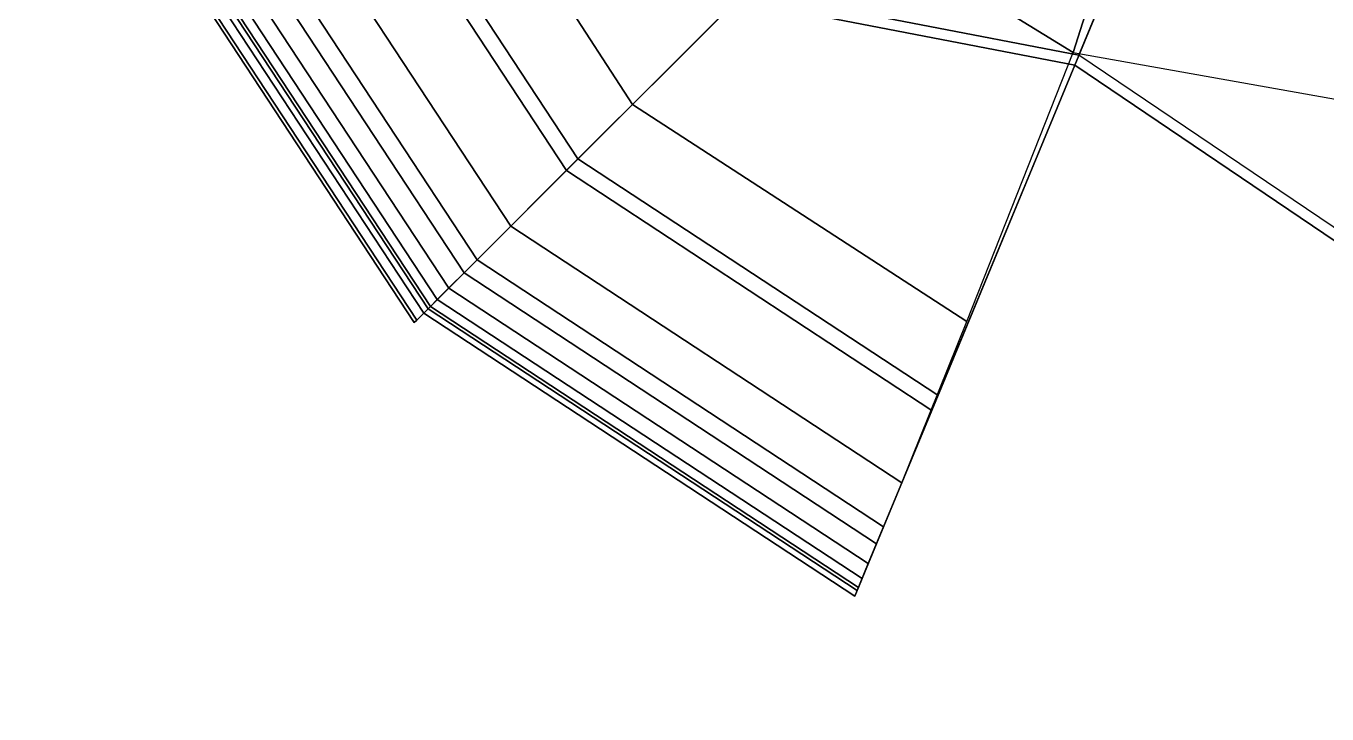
# Model space of a CAD drawing. Extents: x -0.00441 to 0.00264, y -0.00397 to 0.00396.
# Drawn here: x -0.000797 to -0.00002, y -0.000799 to -0.000388 of the extents above; entities that cross this region are included whole.
import ezdxf

# ---------------------------------------------------------------- set-up
doc = ezdxf.new("R2010")
doc.units = 0
doc.layers.add('Celling fan', color=7, linetype='CONTINUOUS')

msp = doc.modelspace()

# ---------------------------------------------------------------- meshes
at = {"layer": 'Celling fan'}
mesh = msp.add_polyface(dxfattribs=at)
corners = [(-0.00056525, -0.00056525, 0.00022412), (-0.00056385, -0.00056385, 0.00021512), (-0.0007344, -0.0003042, 0.00021512), (-0.00073622, -0.00030495, 0.00022412), (-0.00047432, -0.00047432, 0.00021187), (-0.00037232, -0.00037232, 0.00021174), (-0.00041141, -0.00017041, 0.00021169), (-0.00061779, -0.0002559, 0.00021187), (-0.00041141, -0.00017041, 0.00023569), (-0.00037232, -0.00037232, 0.00023574), (-0.00047432, -0.00047432, 0.00023587), (-0.00061779, -0.0002559, 0.00023587), (-0.00028892, -0.00069752, 0.00021206), (-0.0002559, -0.00061779, 0.00021187), (-0.00053553, -0.00053553, 0.00021206), (-0.0002559, -0.00061779, 0.00023587), (-0.00028892, -0.00069752, 0.00023606), (-0.00053553, -0.00053553, 0.00023606), (-0.00030052, -0.00072552, 0.0001923), (-0.00055703, -0.00055703, 0.0001923), (-0.00055703, -0.00055703, 0.00020772), (-0.00030052, -0.00072552, 0.00020772), (-0.00072552, -0.00030052, 0.0001923), (-0.00078776, 0, 0.0001923), (-0.00078776, 0, 0.00020772), (-0.00072552, -0.00030052, 0.00020772), (-0.00072552, -0.00030052, 0.00016284), (-0.00055703, -0.00055703, 0.00016284), (-0.00078776, 0, 0.00016284), (-0.00030052, -0.00072552, 0.00016284), (-0.00060881, -0.00025218, 0.00021587), (-0.00046743, -0.00046743, 0.00021587), (-0.00052775, -0.00052775, 0.00021606), (-0.00068738, -0.00028472, 0.00021606), (-0.00040543, -0.00016793, 0.00021569), (-0.00036691, -0.00036691, 0.00021574), (-0.0007344, -0.0003042, 0.00023312), (-0.00056385, -0.00056385, 0.00023312), (-0.00055966, -0.00055966, 0.00021212), (-0.00030194, -0.00072895, 0.00021212), (-0.00055966, -0.00055966, 0.00023612), (-0.00030194, -0.00072895, 0.00023612), (-0.00069752, -0.00028892, 0.00021206), (-0.00072895, -0.00030194, 0.00021212), (-0.00079148, 0, 0.00021212), (-0.0007974, 0, 0.00021512), (-0.00075736, 0, 0.00021206), (-0.00069752, -0.00028892, 0.00023606), (-0.00072895, -0.00030194, 0.00023612), (-0.00079148, 0, 0.00023612), (-0.00075736, 0, 0.00023606), (-0.0007974, 0, 0.00023312), (-0.00017041, -0.00041141, 0.00021169), (-0.00017041, -0.00041141, 0.00023569), (0, 0, 0.00021162), (0, 0, 0.00023562), (-0.00023491, -0.00056463, -0.00009971), (-0.0004348, -0.0004348, -0.00009971), (-0.00050761, -0.00050761, 0.00000527), (-0.00027386, -0.00066115, 0.00000527), (-0.00054467, -0.00054467, 0.0001052), (-0.00029385, -0.00070943, 0.0001052), (-0.00056463, -0.00023491, -0.00009971), (-0.00066115, -0.00027386, 0.00000527), (-0.00070943, -0.00029385, 0.0001052), (-0.00071786, 0, 0.00000527), (-0.00077029, 0, 0.0001052), (-0.00028472, -0.00068738, 0.00021606), (-0.00029755, -0.00071835, 0.00021612), (-0.00055153, -0.00055153, 0.00021612), (-0.00055565, -0.00055565, 0.00021402), (-0.00029978, -0.00072373, 0.00021402), (-0.00071835, -0.00029755, 0.00021612), (-0.00077998, 0, 0.00021612), (-0.00074635, 0, 0.00021606), (-0.00072373, -0.00029978, 0.00021402), (-0.00078581, 0, 0.00021402), (-0.00031522, -0.00031522, -0.00017247), (-0.00040382, -0.00017141, -0.00017247), (-0.00021993, -0.00021993, -0.0002045), (-0.00023275, -0.00011703, -0.00021621), (-0.00017141, -0.00040382, -0.00017247), (-0.00011703, -0.00023275, -0.00021621), (-0.00025218, -0.00060881, 0.00021587), (-0.00016793, -0.00040543, 0.00021569), (0, 0, 0.00021562)]
mesh.append_faces([[corners[k] for k in face] for face in [(0, 1, 2, 3), (4, 5, 6, 7), (8, 9, 10, 11), (12, 13, 4, 14), (10, 15, 16, 17), (18, 19, 20, 21), (22, 23, 24, 25), (19, 22, 25, 20), (26, 22, 19, 27), (28, 23, 22, 26), (27, 19, 18, 29), (30, 31, 32, 33), (34, 35, 31, 30), (36, 37, 0, 3), (12, 14, 38, 39), (40, 17, 16, 41), (38, 14, 42, 43), (38, 43, 2, 1), (2, 43, 44, 45), (42, 46, 44, 43), (47, 17, 40, 48), (49, 50, 47, 48), (49, 48, 36, 51), (36, 48, 40, 37), (4, 7, 42, 14), (47, 11, 10, 17), (52, 5, 4, 13), (10, 9, 53, 15), (6, 5, 52, 54), (53, 9, 8, 55), (56, 57, 58, 59), (59, 58, 60, 61), (58, 57, 62, 63), (60, 58, 63, 64), (63, 65, 66, 64), (32, 67, 68, 69), (70, 69, 68, 71), (70, 71, 21, 20), (72, 33, 32, 69), (73, 74, 33, 72), (73, 72, 75, 76), (75, 72, 69, 70), (25, 75, 70, 20), (76, 75, 25, 24), (60, 64, 26, 27), (26, 64, 66, 28), (29, 61, 60, 27), (57, 77, 78, 62), (77, 79, 80, 78), (81, 77, 57, 56), (82, 79, 77, 81), (32, 31, 83, 67), (31, 35, 84, 83), (84, 35, 34, 85)]])
mesh = msp.add_polyface(dxfattribs=at)
corners = [(0.00004086, -0.00022423, 0.00150786), (0.00004086, -0.00022423, 0.00149158), (0.000035, -0.00021008, 0.00149158), (0.000035, -0.00021008, 0.00150786), (0.000055, -0.00023008, 0.00150786), (0.000055, -0.00023008, 0.00149158), (0.00006914, -0.00022423, 0.00150786), (0.00006914, -0.00022423, 0.00149158), (0.00006914, -0.00022284, 0.00147661), (0.000055, -0.00022859, 0.0014755), (0.00006914, -0.00021154, 0.00144898), (0.00006914, -0.00020207, 0.00143735), (0.000055, -0.00020622, 0.00143322), (0.000055, -0.00021642, 0.00144574), (0.00004086, -0.00019594, 0.00149158), (0.00004086, -0.00019594, 0.00150786), (-0.00005914, -0.00022423, 0.00150786), (-0.00005914, -0.00022423, 0.00149158), (-0.000065, -0.00021008, 0.00149158), (-0.000065, -0.00021008, 0.00150786), (-0.000045, -0.00023008, 0.00150786), (-0.000045, -0.00023008, 0.00149158), (-0.00003086, -0.00022423, 0.00150786), (-0.00003086, -0.00022423, 0.00149158), (-0.00003086, -0.00022284, 0.00147661), (-0.000045, -0.00022859, 0.0014755), (-0.00003086, -0.00021154, 0.00144898), (-0.00003086, -0.00020207, 0.00143735), (-0.000045, -0.00020622, 0.00143322), (-0.000045, -0.00021642, 0.00144574), (-0.000025, -0.00021008, 0.00150786), (-0.000025, -0.00021008, 0.00149158), (-0.000025, -0.00020895, 0.0014793), (-0.000025, -0.00020547, 0.00146759), (-0.000025, -0.00019975, 0.00145679), (-0.00003086, -0.00021856, 0.00146224), (-0.000025, -0.00019204, 0.00144732), (-0.00003086, -0.00019594, 0.00150786), (-0.00003086, -0.00019594, 0.00149158), (-0.00003086, -0.00019507, 0.00148198), (-0.00005914, -0.00019594, 0.00149158), (-0.00005914, -0.00019594, 0.00150786), (0.00004086, -0.00022284, 0.00147661), (0.000035, -0.00020895, 0.0014793), (0.000035, -0.00020547, 0.00146759), (0.00004086, -0.00021856, 0.00146224), (0.00004086, -0.00021154, 0.00144898), (0.000035, -0.00019975, 0.00145679), (0.00004086, -0.00020207, 0.00143735), (0.000035, -0.00019204, 0.00144732), (0.000055, -0.00022398, 0.00146002), (0.00006914, -0.00021856, 0.00146224), (0.00004086, -0.00019507, 0.00148198), (0.00004078, -0.00019587, 0.00175546), (0.00003489, -0.00021008, 0.00175546), (0.00004078, -0.0002243, 0.00175546), (0.000055, -0.00023019, 0.00175546), (0.00006922, -0.0002243, 0.00175546), (-0.00005914, -0.00022284, 0.00147661), (-0.000065, -0.00020895, 0.0014793), (-0.000065, -0.00020547, 0.00146759), (-0.00005914, -0.00021856, 0.00146224), (-0.00005914, -0.00021154, 0.00144898), (-0.000065, -0.00019975, 0.00145679), (-0.000045, -0.00022398, 0.00146002), (-0.00005914, -0.00020207, 0.00143735), (-0.00005914, -0.00019507, 0.00148198), (-0.00002489, -0.00021008, 0.00175546), (-0.00003078, -0.00019587, 0.00175546), (-0.00005922, -0.00019587, 0.00175546), (-0.00006511, -0.00021008, 0.00175546), (-0.00005922, -0.0002243, 0.00175546), (-0.000045, -0.00023019, 0.00175546), (-0.00003078, -0.0002243, 0.00175546), (-0.00017041, -0.00041141, 0.00021169), (0, -0.00052654, 0.00021174), (0.00017041, -0.00041141, 0.00021169), (0, 0, 0.00021162), (0.00017041, -0.00041141, 0.00023569), (0, -0.00052654, 0.00023574), (-0.00017041, -0.00041141, 0.00023569), (0, 0, 0.00023562), (0, -0.00024651, -0.00021684), (-0.00011703, -0.00023275, -0.00021621), (-0.00017141, -0.00040382, -0.00017247), (0, -0.00043433, -0.00017247), (0.00016793, -0.00040543, 0.00021569), (0, -0.00051889, 0.00021574), (-0.00016793, -0.00040543, 0.00021569), (0, 0, 0.00021562)]
mesh.append_faces([[corners[k] for k in face] for face in [(0, 1, 2, 3), (4, 5, 1, 0), (6, 7, 5, 4), (7, 8, 9, 5), (10, 11, 12, 13), (3, 2, 14, 15), (16, 17, 18, 19), (20, 21, 17, 16), (22, 23, 21, 20), (23, 24, 25, 21), (26, 27, 28, 29), (30, 31, 23, 22), (31, 32, 24, 23), (33, 34, 26, 35), (34, 36, 27, 26), (37, 38, 31, 30), (38, 39, 32, 31), (19, 18, 40, 41), (42, 43, 2, 1), (44, 43, 42, 45), (46, 47, 44, 45), (48, 49, 47, 46), (9, 42, 1, 5), (45, 42, 9, 50), (13, 46, 45, 50), (12, 48, 46, 13), (9, 8, 51, 50), (50, 51, 10, 13), (43, 52, 14, 2), (3, 15, 53, 54), (0, 3, 54, 55), (4, 0, 55, 56), (6, 4, 56, 57), (58, 59, 18, 17), (60, 59, 58, 61), (62, 63, 60, 61), (25, 58, 17, 21), (61, 58, 25, 64), (29, 62, 61, 64), (28, 65, 62, 29), (25, 24, 35, 64), (64, 35, 26, 29), (24, 32, 33, 35), (59, 66, 40, 18), (37, 30, 67, 68), (19, 41, 69, 70), (16, 19, 70, 71), (20, 16, 71, 72), (22, 20, 72, 73), (30, 22, 73, 67), (74, 75, 76, 77), (78, 79, 80, 81), (82, 83, 84, 85), (86, 87, 88, 89)]])

doc.saveas('drawing.dxf')
